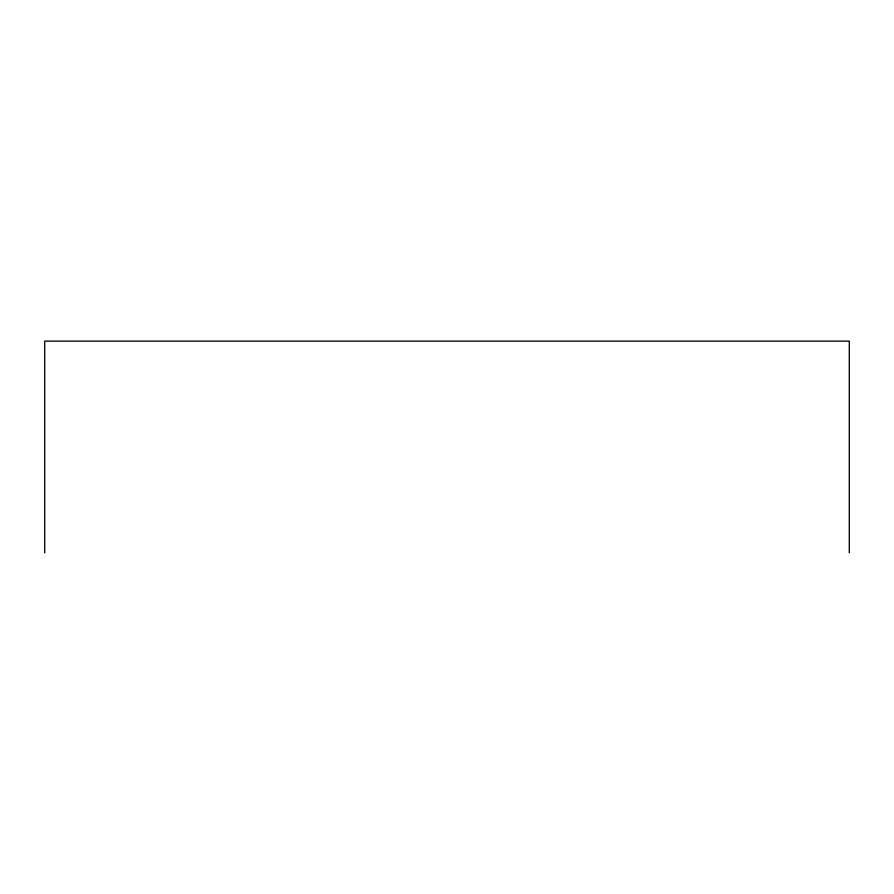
<?xml version="1.0" encoding="UTF-8"?>
<svg xmlns="http://www.w3.org/2000/svg" width="894" height="894" viewBox="0 0 894 894"><rect width="100%" height="100%" fill="white"/><g stroke="black" fill="none" stroke-linecap="round" stroke-linejoin="round"><path stroke-width="1.34" d="M849.3 552.872L849.3 341.128L44.7 341.128L44.7 552.872"/></g></svg>
